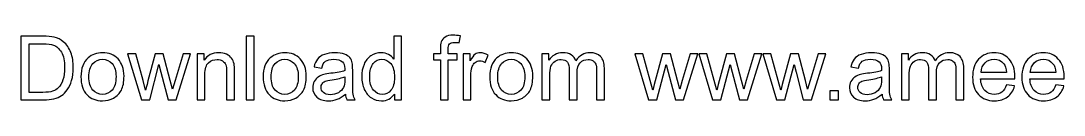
# Model space of a CAD drawing. Header units: millimetres. Extents: x -104 to 608, y -149 to 152.
# Drawn here: x 407.3 to 507, y -139.5 to -133.2 of the extents above; entities that cross this region are included whole.
import ezdxf

# ---------------------------------------------------------------- set-up
doc = ezdxf.new("R2010")
doc.units = ezdxf.units.MM
doc.header["$MEASUREMENT"] = 0
doc.layers.add('layer 1', color=7, linetype='Continuous')

msp = doc.modelspace()

# ---------------------------------------------------------------- linework, layer by layer
at = {"layer": 'layer 1', "color": 250}
for points, knots in [([(407.3437, -139.3903), (407.3437, -139.3903), (407.3437, -133.3281), (407.3437, -133.3281), (407.3437, -133.3281), (407.3437, -133.3281), (409.4322, -133.3281), (409.4322, -133.3281), (409.4322, -133.3281), (409.9035, -133.3281), (410.2633, -133.3564), (410.5117, -133.4142), (410.5117, -133.4142), (410.8588, -133.4947), (411.1552, -133.64), (411.4007, -133.8488), (411.4007, -133.8488), (411.721, -134.1198), (411.9595, -134.4641), (412.1175, -134.8846), (412.1175, -134.8846), (412.277, -135.3051), (412.356, -135.7863), (412.356, -136.3268), (412.356, -136.3268), (412.356, -136.7868), (412.3024, -137.1946), (412.1952, -137.5502), (412.1952, -137.5502), (412.0879, -137.9058), (411.9496, -138.2007), (411.7817, -138.4336), (411.7817, -138.4336), (411.6124, -138.6664), (411.4289, -138.8498), (411.2285, -138.9825), (411.2285, -138.9825), (411.0296, -139.1165), (410.7883, -139.2181), (410.506, -139.2873), (410.506, -139.2873), (410.2224, -139.3564), (409.8979, -139.3903), (409.531, -139.3903), (409.531, -139.3903), (409.531, -139.3903), (407.3437, -139.3903), (407.3437, -139.3903)], [0, 0, 0, 0, 0.0769231, 0.0769231, 0.0769231, 0.0769231, 0.1538462, 0.1538462, 0.1538462, 0.1538462, 0.2307692, 0.2307692, 0.2307692, 0.2307692, 0.3076923, 0.3076923, 0.3076923, 0.3076923, 0.3846154, 0.3846154, 0.3846154, 0.3846154, 0.4615385, 0.4615385, 0.4615385, 0.4615385, 0.5384615, 0.5384615, 0.5384615, 0.5384615, 0.6153846, 0.6153846, 0.6153846, 0.6153846, 0.6923077, 0.6923077, 0.6923077, 0.6923077, 0.7692308, 0.7692308, 0.7692308, 0.7692308, 0.8461538, 0.8461538, 0.8461538, 0.8461538, 1, 1, 1, 1]), ([(428.8803, -139.3903), (428.8803, -139.3903), (428.8803, -133.3281), (428.8803, -133.3281), (428.8803, -133.3281), (428.8803, -133.3281), (429.6253, -133.3281), (429.6253, -133.3281), (429.6253, -133.3281), (429.6253, -133.3281), (429.6253, -139.3903), (429.6253, -139.3903), (429.6253, -139.3903), (429.6253, -139.3903), (428.8803, -139.3903), (428.8803, -139.3903)], [0, 0, 0, 0, 0.2, 0.2, 0.2, 0.2, 0.4, 0.4, 0.4, 0.4, 0.6, 0.6, 0.6, 0.6, 1, 1, 1, 1]), ([(443.0323, -139.3903), (443.0323, -139.3903), (443.0323, -138.8329), (443.0323, -138.8329), (443.0323, -138.8329), (442.7544, -139.2661), (442.3451, -139.4834), (441.8047, -139.4834), (441.8047, -139.4834), (441.4547, -139.4834), (441.133, -139.3875), (440.8409, -139.1942), (440.8409, -139.1942), (440.5474, -139.0022), (440.3202, -138.7327), (440.1579, -138.3884), (440.1579, -138.3884), (439.997, -138.0427), (439.9166, -137.6462), (439.9166, -137.1974), (439.9166, -137.1974), (439.9166, -136.76), (439.99, -136.3635), (440.1353, -136.0064), (440.1353, -136.0064), (440.2821, -135.6508), (440.5008, -135.3771), (440.7929, -135.188), (440.7929, -135.188), (441.0836, -134.9975), (441.411, -134.9029), (441.7708, -134.9029), (441.7708, -134.9029), (442.0361, -134.9029), (442.2718, -134.9594), (442.4778, -135.0709), (442.4778, -135.0709), (442.6838, -135.1824), (442.8517, -135.3291), (442.9815, -135.5083), (442.9815, -135.5083), (442.9815, -135.5083), (442.9815, -133.3281), (442.9815, -133.3281), (442.9815, -133.3281), (442.9815, -133.3281), (443.7266, -133.3281), (443.7266, -133.3281), (443.7266, -133.3281), (443.7266, -133.3281), (443.7266, -139.3903), (443.7266, -139.3903), (443.7266, -139.3903), (443.7266, -139.3903), (443.0323, -139.3903), (443.0323, -139.3903)], [0, 0, 0, 0, 0.0666667, 0.0666667, 0.0666667, 0.0666667, 0.1333333, 0.1333333, 0.1333333, 0.1333333, 0.2, 0.2, 0.2, 0.2, 0.2666667, 0.2666667, 0.2666667, 0.2666667, 0.3333333, 0.3333333, 0.3333333, 0.3333333, 0.4, 0.4, 0.4, 0.4, 0.4666667, 0.4666667, 0.4666667, 0.4666667, 0.5333333, 0.5333333, 0.5333333, 0.5333333, 0.6, 0.6, 0.6, 0.6, 0.6666667, 0.6666667, 0.6666667, 0.6666667, 0.7333333, 0.7333333, 0.7333333, 0.7333333, 0.8, 0.8, 0.8, 0.8, 0.8666667, 0.8666667, 0.8666667, 0.8666667, 1, 1, 1, 1]), ([(447.435, -139.3903), (447.435, -139.3903), (447.435, -135.5718), (447.435, -135.5718), (447.435, -135.5718), (447.435, -135.5718), (446.7746, -135.5718), (446.7746, -135.5718), (446.7746, -135.5718), (446.7746, -135.5718), (446.7746, -134.9961), (446.7746, -134.9961), (446.7746, -134.9961), (446.7746, -134.9961), (447.435, -134.9961), (447.435, -134.9961), (447.435, -134.9961), (447.435, -134.9961), (447.435, -134.5304), (447.435, -134.5304), (447.435, -134.5304), (447.435, -134.2355), (447.4604, -134.0168), (447.5126, -133.8742), (447.5126, -133.8742), (447.5846, -133.6823), (447.7088, -133.5257), (447.8894, -133.4058), (447.8894, -133.4058), (448.0686, -133.2858), (448.3212, -133.2265), (448.6457, -133.2265), (448.6457, -133.2265), (448.856, -133.2265), (449.0874, -133.2519), (449.3414, -133.3013), (449.3414, -133.3013), (449.3414, -133.3013), (449.2299, -133.9533), (449.2299, -133.9533), (449.2299, -133.9533), (449.0747, -133.9265), (448.9294, -133.9123), (448.7911, -133.9123), (448.7911, -133.9123), (448.5653, -133.9123), (448.4059, -133.9603), (448.3113, -134.0563), (448.3113, -134.0563), (448.2182, -134.1522), (448.1716, -134.3314), (448.1716, -134.5939), (448.1716, -134.5939), (448.1716, -134.5939), (448.1716, -134.9961), (448.1716, -134.9961), (448.1716, -134.9961), (448.1716, -134.9961), (449.0267, -134.9961), (449.0267, -134.9961), (449.0267, -134.9961), (449.0267, -134.9961), (449.0267, -135.5718), (449.0267, -135.5718), (449.0267, -135.5718), (449.0267, -135.5718), (448.1801, -135.5718), (448.1801, -135.5718), (448.1801, -135.5718), (448.1801, -135.5718), (448.1801, -139.3903), (448.1801, -139.3903), (448.1801, -139.3903), (448.1801, -139.3903), (447.435, -139.3903), (447.435, -139.3903)], [0, 0, 0, 0, 0.05, 0.05, 0.05, 0.05, 0.1, 0.1, 0.1, 0.1, 0.15, 0.15, 0.15, 0.15, 0.2, 0.2, 0.2, 0.2, 0.25, 0.25, 0.25, 0.25, 0.3, 0.3, 0.3, 0.3, 0.35, 0.35, 0.35, 0.35, 0.4, 0.4, 0.4, 0.4, 0.45, 0.45, 0.45, 0.45, 0.5, 0.5, 0.5, 0.5, 0.55, 0.55, 0.55, 0.55, 0.6, 0.6, 0.6, 0.6, 0.65, 0.65, 0.65, 0.65, 0.7, 0.7, 0.7, 0.7, 0.75, 0.75, 0.75, 0.75, 0.8, 0.8, 0.8, 0.8, 0.85, 0.85, 0.85, 0.85, 0.9, 0.9, 0.9, 0.9, 1, 1, 1, 1]), ([(408.1481, -138.6791), (408.1481, -138.6791), (409.4407, -138.6791), (409.4407, -138.6791), (409.4407, -138.6791), (409.84, -138.6791), (410.1533, -138.6424), (410.3805, -138.5676), (410.3805, -138.5676), (410.6076, -138.4928), (410.7883, -138.3884), (410.9237, -138.2529), (410.9237, -138.2529), (411.1128, -138.0624), (411.261, -137.8056), (411.3668, -137.4839), (411.3668, -137.4839), (411.4727, -137.1621), (411.5263, -136.7727), (411.5263, -136.3141), (411.5263, -136.3141), (411.5263, -135.6791), (411.4219, -135.1908), (411.2144, -134.8493), (411.2144, -134.8493), (411.007, -134.5078), (410.7544, -134.2792), (410.4567, -134.1635), (410.4567, -134.1635), (410.2422, -134.0803), (409.8964, -134.0393), (409.4195, -134.0393), (409.4195, -134.0393), (409.4195, -134.0393), (408.1481, -134.0393), (408.1481, -134.0393), (408.1481, -134.0393), (408.1481, -134.0393), (408.1481, -138.6791), (408.1481, -138.6791)], [0, 0, 0, 0, 0.0909091, 0.0909091, 0.0909091, 0.0909091, 0.1818182, 0.1818182, 0.1818182, 0.1818182, 0.2727273, 0.2727273, 0.2727273, 0.2727273, 0.3636364, 0.3636364, 0.3636364, 0.3636364, 0.4545455, 0.4545455, 0.4545455, 0.4545455, 0.5454545, 0.5454545, 0.5454545, 0.5454545, 0.6363636, 0.6363636, 0.6363636, 0.6363636, 0.7272727, 0.7272727, 0.7272727, 0.7272727, 0.8181818, 0.8181818, 0.8181818, 0.8181818, 1, 1, 1, 1]), ([(413.0856, -137.1932), (413.0856, -136.3818), (413.3114, -135.7807), (413.7643, -135.3898), (413.7643, -135.3898), (414.1411, -135.0652), (414.6026, -134.9029), (415.1458, -134.9029), (415.1458, -134.9029), (415.7484, -134.9029), (416.2423, -135.1005), (416.6261, -135.4956), (416.6261, -135.4956), (417.0085, -135.8893), (417.2004, -136.4354), (417.2004, -137.1311), (417.2004, -137.1311), (417.2004, -137.6955), (417.1158, -138.1386), (416.9464, -138.4618), (416.9464, -138.4618), (416.7771, -138.7849), (416.5301, -139.0361), (416.2056, -139.2153), (416.2056, -139.2153), (415.8824, -139.3945), (415.5282, -139.4834), (415.1458, -139.4834), (415.1458, -139.4834), (414.5306, -139.4834), (414.0339, -139.2873), (413.6543, -138.8936), (413.6543, -138.8936), (413.2747, -138.4999), (413.0856, -137.9326), (413.0856, -137.1932)], [0, 0, 0, 0, 0.1, 0.1, 0.1, 0.1, 0.2, 0.2, 0.2, 0.2, 0.3, 0.3, 0.3, 0.3, 0.4, 0.4, 0.4, 0.4, 0.5, 0.5, 0.5, 0.5, 0.6, 0.6, 0.6, 0.6, 0.7, 0.7, 0.7, 0.7, 0.8, 0.8, 0.8, 0.8, 1, 1, 1, 1]), ([(413.8476, -137.1946), (413.8476, -137.7562), (413.9704, -138.1767), (414.2159, -138.4547), (414.2159, -138.4547), (414.4629, -138.7341), (414.7719, -138.8738), (415.1458, -138.8738), (415.1458, -138.8738), (415.5155, -138.8738), (415.8232, -138.7341), (416.0701, -138.4533), (416.0701, -138.4533), (416.3156, -138.1725), (416.4384, -137.7449), (416.4384, -137.1706), (416.4384, -137.1706), (416.4384, -136.6287), (416.3142, -136.2181), (416.0673, -135.9401), (416.0673, -135.9401), (415.8203, -135.6607), (415.5127, -135.521), (415.1458, -135.521), (415.1458, -135.521), (414.7719, -135.521), (414.4629, -135.6593), (414.2159, -135.9373), (414.2159, -135.9373), (413.9704, -136.2153), (413.8476, -136.6344), (413.8476, -137.1946)], [0, 0, 0, 0, 0.1111111, 0.1111111, 0.1111111, 0.1111111, 0.2222222, 0.2222222, 0.2222222, 0.2222222, 0.3333333, 0.3333333, 0.3333333, 0.3333333, 0.4444444, 0.4444444, 0.4444444, 0.4444444, 0.5555556, 0.5555556, 0.5555556, 0.5555556, 0.6666667, 0.6666667, 0.6666667, 0.6666667, 0.7777778, 0.7777778, 0.7777778, 0.7777778, 1, 1, 1, 1]), ([(418.8641, -139.3903), (418.8641, -139.3903), (417.5363, -134.9961), (417.5363, -134.9961), (417.5363, -134.9961), (417.5363, -134.9961), (418.3152, -134.9961), (418.3152, -134.9961), (418.3152, -134.9961), (418.3152, -134.9961), (419.0165, -137.5319), (419.0165, -137.5319), (419.0165, -137.5319), (419.0165, -137.5319), (419.2649, -138.4759), (419.2649, -138.4759), (419.2649, -138.4759), (419.2748, -138.4293), (419.351, -138.1274), (419.4921, -137.57), (419.4921, -137.57), (419.4921, -137.57), (420.1878, -134.9961), (420.1878, -134.9961), (420.1878, -134.9961), (420.1878, -134.9961), (420.9512, -134.9961), (420.9512, -134.9961), (420.9512, -134.9961), (420.9512, -134.9961), (421.613, -137.5474), (421.613, -137.5474), (421.613, -137.5474), (421.613, -137.5474), (421.8289, -138.3842), (421.8289, -138.3842), (421.8289, -138.3842), (421.8289, -138.3842), (422.0815, -137.5361), (422.0815, -137.5361), (422.0815, -137.5361), (422.0815, -137.5361), (422.8407, -134.9961), (422.8407, -134.9961), (422.8407, -134.9961), (422.8407, -134.9961), (423.5646, -134.9961), (423.5646, -134.9961), (423.5646, -134.9961), (423.5646, -134.9961), (422.1859, -139.3903), (422.1859, -139.3903), (422.1859, -139.3903), (422.1859, -139.3903), (421.4154, -139.3903), (421.4154, -139.3903), (421.4154, -139.3903), (421.4154, -139.3903), (420.7183, -136.7614), (420.7183, -136.7614), (420.7183, -136.7614), (420.7183, -136.7614), (420.5419, -136.0093), (420.5419, -136.0093), (420.5419, -136.0093), (420.5419, -136.0093), (419.6529, -139.3903), (419.6529, -139.3903), (419.6529, -139.3903), (419.6529, -139.3903), (418.8641, -139.3903), (418.8641, -139.3903)], [0, 0, 0, 0, 0.0526316, 0.0526316, 0.0526316, 0.0526316, 0.1052632, 0.1052632, 0.1052632, 0.1052632, 0.1578947, 0.1578947, 0.1578947, 0.1578947, 0.2105263, 0.2105263, 0.2105263, 0.2105263, 0.2631579, 0.2631579, 0.2631579, 0.2631579, 0.3157895, 0.3157895, 0.3157895, 0.3157895, 0.3684211, 0.3684211, 0.3684211, 0.3684211, 0.4210526, 0.4210526, 0.4210526, 0.4210526, 0.4736842, 0.4736842, 0.4736842, 0.4736842, 0.5263158, 0.5263158, 0.5263158, 0.5263158, 0.5789474, 0.5789474, 0.5789474, 0.5789474, 0.6315789, 0.6315789, 0.6315789, 0.6315789, 0.6842105, 0.6842105, 0.6842105, 0.6842105, 0.7368421, 0.7368421, 0.7368421, 0.7368421, 0.7894737, 0.7894737, 0.7894737, 0.7894737, 0.8421053, 0.8421053, 0.8421053, 0.8421053, 0.8947368, 0.8947368, 0.8947368, 0.8947368, 1, 1, 1, 1]), ([(424.1883, -139.3903), (424.1883, -139.3903), (424.1883, -134.9961), (424.1883, -134.9961), (424.1883, -134.9961), (424.1883, -134.9961), (424.8572, -134.9961), (424.8572, -134.9961), (424.8572, -134.9961), (424.8572, -134.9961), (424.8572, -135.6198), (424.8572, -135.6198), (424.8572, -135.6198), (425.1789, -135.1414), (425.6446, -134.9029), (426.2528, -134.9029), (426.2528, -134.9029), (426.5181, -134.9029), (426.7608, -134.9509), (426.9823, -135.0455), (426.9823, -135.0455), (427.2039, -135.14), (427.3704, -135.2656), (427.4804, -135.4194), (427.4804, -135.4194), (427.5905, -135.5732), (427.6681, -135.7567), (427.7119, -135.9683), (427.7119, -135.9683), (427.7387, -136.1066), (427.7528, -136.3479), (427.7528, -136.6922), (427.7528, -136.6922), (427.7528, -136.6922), (427.7528, -139.3903), (427.7528, -139.3903), (427.7528, -139.3903), (427.7528, -139.3903), (427.0077, -139.3903), (427.0077, -139.3903), (427.0077, -139.3903), (427.0077, -139.3903), (427.0077, -136.7205), (427.0077, -136.7205), (427.0077, -136.7205), (427.0077, -136.4171), (426.9795, -136.1899), (426.9216, -136.0403), (426.9216, -136.0403), (426.8638, -135.8907), (426.7608, -135.7708), (426.614, -135.6805), (426.614, -135.6805), (426.4673, -135.5916), (426.2937, -135.5464), (426.0961, -135.5464), (426.0961, -135.5464), (425.78, -135.5464), (425.5077, -135.6466), (425.2777, -135.8484), (425.2777, -135.8484), (425.0477, -136.0488), (424.9334, -136.4312), (424.9334, -136.9928), (424.9334, -136.9928), (424.9334, -136.9928), (424.9334, -139.3903), (424.9334, -139.3903), (424.9334, -139.3903), (424.9334, -139.3903), (424.1883, -139.3903), (424.1883, -139.3903)], [0, 0, 0, 0, 0.0526316, 0.0526316, 0.0526316, 0.0526316, 0.1052632, 0.1052632, 0.1052632, 0.1052632, 0.1578947, 0.1578947, 0.1578947, 0.1578947, 0.2105263, 0.2105263, 0.2105263, 0.2105263, 0.2631579, 0.2631579, 0.2631579, 0.2631579, 0.3157895, 0.3157895, 0.3157895, 0.3157895, 0.3684211, 0.3684211, 0.3684211, 0.3684211, 0.4210526, 0.4210526, 0.4210526, 0.4210526, 0.4736842, 0.4736842, 0.4736842, 0.4736842, 0.5263158, 0.5263158, 0.5263158, 0.5263158, 0.5789474, 0.5789474, 0.5789474, 0.5789474, 0.6315789, 0.6315789, 0.6315789, 0.6315789, 0.6842105, 0.6842105, 0.6842105, 0.6842105, 0.7368421, 0.7368421, 0.7368421, 0.7368421, 0.7894737, 0.7894737, 0.7894737, 0.7894737, 0.8421053, 0.8421053, 0.8421053, 0.8421053, 0.8947368, 0.8947368, 0.8947368, 0.8947368, 1, 1, 1, 1]), ([(430.4988, -137.1932), (430.4988, -136.3818), (430.7246, -135.7807), (431.1775, -135.3898), (431.1775, -135.3898), (431.5543, -135.0652), (432.0158, -134.9029), (432.559, -134.9029), (432.559, -134.9029), (433.1616, -134.9029), (433.6555, -135.1005), (434.0393, -135.4956), (434.0393, -135.4956), (434.4217, -135.8893), (434.6136, -136.4354), (434.6136, -137.1311), (434.6136, -137.1311), (434.6136, -137.6955), (434.529, -138.1386), (434.3596, -138.4618), (434.3596, -138.4618), (434.1903, -138.7849), (433.9433, -139.0361), (433.6188, -139.2153), (433.6188, -139.2153), (433.2956, -139.3945), (432.9414, -139.4834), (432.559, -139.4834), (432.559, -139.4834), (431.9438, -139.4834), (431.4471, -139.2873), (431.0675, -138.8936), (431.0675, -138.8936), (430.6879, -138.4999), (430.4988, -137.9326), (430.4988, -137.1932)], [0, 0, 0, 0, 0.1, 0.1, 0.1, 0.1, 0.2, 0.2, 0.2, 0.2, 0.3, 0.3, 0.3, 0.3, 0.4, 0.4, 0.4, 0.4, 0.5, 0.5, 0.5, 0.5, 0.6, 0.6, 0.6, 0.6, 0.7, 0.7, 0.7, 0.7, 0.8, 0.8, 0.8, 0.8, 1, 1, 1, 1]), ([(431.2608, -137.1946), (431.2608, -137.7562), (431.3836, -138.1767), (431.6291, -138.4547), (431.6291, -138.4547), (431.8761, -138.7341), (432.1851, -138.8738), (432.559, -138.8738), (432.559, -138.8738), (432.9287, -138.8738), (433.2364, -138.7341), (433.4833, -138.4533), (433.4833, -138.4533), (433.7288, -138.1725), (433.8516, -137.7449), (433.8516, -137.1706), (433.8516, -137.1706), (433.8516, -136.6287), (433.7274, -136.2181), (433.4805, -135.9401), (433.4805, -135.9401), (433.2335, -135.6607), (432.9259, -135.521), (432.559, -135.521), (432.559, -135.521), (432.1851, -135.521), (431.8761, -135.6593), (431.6291, -135.9373), (431.6291, -135.9373), (431.3836, -136.2153), (431.2608, -136.6344), (431.2608, -137.1946)], [0, 0, 0, 0, 0.1111111, 0.1111111, 0.1111111, 0.1111111, 0.2222222, 0.2222222, 0.2222222, 0.2222222, 0.3333333, 0.3333333, 0.3333333, 0.3333333, 0.4444444, 0.4444444, 0.4444444, 0.4444444, 0.5555556, 0.5555556, 0.5555556, 0.5555556, 0.6666667, 0.6666667, 0.6666667, 0.6666667, 0.7777778, 0.7777778, 0.7777778, 0.7777778, 1, 1, 1, 1]), ([(438.3573, -138.84), (438.0807, -139.0756), (437.814, -139.2407), (437.5586, -139.3381), (437.5586, -139.3381), (437.3032, -139.4355), (437.0295, -139.4834), (436.7359, -139.4834), (436.7359, -139.4834), (436.2533, -139.4834), (435.8822, -139.3663), (435.6226, -139.1307), (435.6226, -139.1307), (435.3629, -138.8964), (435.2331, -138.5958), (435.2331, -138.2304), (435.2331, -138.2304), (435.2331, -138.0159), (435.2825, -137.8197), (435.3799, -137.6419), (435.3799, -137.6419), (435.4786, -137.4641), (435.607, -137.323), (435.7651, -137.2158), (435.7651, -137.2158), (435.9245, -137.1085), (436.1023, -137.0267), (436.3013, -136.9716), (436.3013, -136.9716), (436.4481, -136.9335), (436.6696, -136.8969), (436.9645, -136.8602), (436.9645, -136.8602), (437.5657, -136.7896), (438.0102, -136.7035), (438.2938, -136.6048), (438.2938, -136.6048), (438.2966, -136.5032), (438.298, -136.4382), (438.298, -136.4114), (438.298, -136.4114), (438.298, -136.1095), (438.2275, -135.8964), (438.0864, -135.7722), (438.0864, -135.7722), (437.8959, -135.6043), (437.6122, -135.521), (437.2369, -135.521), (437.2369, -135.521), (436.8855, -135.521), (436.6259, -135.5831), (436.4594, -135.7059), (436.4594, -135.7059), (436.2914, -135.8286), (436.1687, -136.046), (436.0882, -136.3592), (436.0882, -136.3592), (436.0882, -136.3592), (435.3601, -136.2576), (435.3601, -136.2576), (435.3601, -136.2576), (435.4264, -135.9458), (435.5351, -135.6932), (435.6875, -135.5013), (435.6875, -135.5013), (435.8399, -135.3094), (436.06, -135.1626), (436.3479, -135.0582), (436.3479, -135.0582), (436.6343, -134.9552), (436.9688, -134.9029), (437.347, -134.9029), (437.347, -134.9029), (437.7223, -134.9029), (438.0285, -134.9467), (438.2642, -135.0356), (438.2642, -135.0356), (438.4984, -135.1245), (438.672, -135.2346), (438.7821, -135.3686), (438.7821, -135.3686), (438.8921, -135.5027), (438.9697, -135.672), (439.0149, -135.8766), (439.0149, -135.8766), (439.0389, -136.0036), (439.0516, -136.2322), (439.0516, -136.561), (439.0516, -136.561), (439.0516, -136.561), (439.0516, -137.5488), (439.0516, -137.5488), (439.0516, -137.5488), (439.0516, -138.2388), (439.0671, -138.6749), (439.0981, -138.8597), (439.0981, -138.8597), (439.1278, -139.0446), (439.1899, -139.221), (439.2802, -139.3903), (439.2802, -139.3903), (439.2802, -139.3903), (438.5012, -139.3903), (438.5012, -139.3903), (438.5012, -139.3903), (438.4265, -139.2337), (438.3785, -139.0502), (438.3573, -138.84)], [0, 0, 0, 0, 0.0357143, 0.0357143, 0.0357143, 0.0357143, 0.0714286, 0.0714286, 0.0714286, 0.0714286, 0.1071429, 0.1071429, 0.1071429, 0.1071429, 0.1428571, 0.1428571, 0.1428571, 0.1428571, 0.1785714, 0.1785714, 0.1785714, 0.1785714, 0.2142857, 0.2142857, 0.2142857, 0.2142857, 0.25, 0.25, 0.25, 0.25, 0.2857143, 0.2857143, 0.2857143, 0.2857143, 0.3214286, 0.3214286, 0.3214286, 0.3214286, 0.3571429, 0.3571429, 0.3571429, 0.3571429, 0.3928571, 0.3928571, 0.3928571, 0.3928571, 0.4285714, 0.4285714, 0.4285714, 0.4285714, 0.4642857, 0.4642857, 0.4642857, 0.4642857, 0.5, 0.5, 0.5, 0.5, 0.5357143, 0.5357143, 0.5357143, 0.5357143, 0.5714286, 0.5714286, 0.5714286, 0.5714286, 0.6071429, 0.6071429, 0.6071429, 0.6071429, 0.6428571, 0.6428571, 0.6428571, 0.6428571, 0.6785714, 0.6785714, 0.6785714, 0.6785714, 0.7142857, 0.7142857, 0.7142857, 0.7142857, 0.75, 0.75, 0.75, 0.75, 0.7857143, 0.7857143, 0.7857143, 0.7857143, 0.8214286, 0.8214286, 0.8214286, 0.8214286, 0.8571429, 0.8571429, 0.8571429, 0.8571429, 0.8928571, 0.8928571, 0.8928571, 0.8928571, 0.9285714, 0.9285714, 0.9285714, 0.9285714, 1, 1, 1, 1]), ([(440.6786, -137.1988), (440.6786, -137.7605), (440.7971, -138.1796), (441.0356, -138.4576), (441.0356, -138.4576), (441.2727, -138.7355), (441.5535, -138.8738), (441.8766, -138.8738), (441.8766, -138.8738), (442.2026, -138.8738), (442.4792, -138.7412), (442.7078, -138.4759), (442.7078, -138.4759), (442.935, -138.2106), (443.0493, -137.8056), (443.0493, -137.2609), (443.0493, -137.2609), (443.0493, -136.6626), (442.9336, -136.2223), (442.7007, -135.9415), (442.7007, -135.9415), (442.4693, -135.6607), (442.1829, -135.521), (441.8428, -135.521), (441.8428, -135.521), (441.5112, -135.521), (441.2346, -135.6551), (441.0116, -135.9246), (441.0116, -135.9246), (440.7901, -136.1941), (440.6786, -136.6189), (440.6786, -137.1988)], [0, 0, 0, 0, 0.1111111, 0.1111111, 0.1111111, 0.1111111, 0.2222222, 0.2222222, 0.2222222, 0.2222222, 0.3333333, 0.3333333, 0.3333333, 0.3333333, 0.4444444, 0.4444444, 0.4444444, 0.4444444, 0.5555556, 0.5555556, 0.5555556, 0.5555556, 0.6666667, 0.6666667, 0.6666667, 0.6666667, 0.7777778, 0.7777778, 0.7777778, 0.7777778, 1, 1, 1, 1]), ([(449.601, -139.3903), (449.601, -139.3903), (449.601, -134.9961), (449.601, -134.9961), (449.601, -134.9961), (449.601, -134.9961), (450.2699, -134.9961), (450.2699, -134.9961), (450.2699, -134.9961), (450.2699, -134.9961), (450.2699, -135.6692), (450.2699, -135.6692), (450.2699, -135.6692), (450.4406, -135.3573), (450.5987, -135.1513), (450.744, -135.0525), (450.744, -135.0525), (450.8894, -134.9523), (451.0488, -134.9029), (451.2224, -134.9029), (451.2224, -134.9029), (451.4736, -134.9029), (451.729, -134.982), (451.9886, -135.1386), (451.9886, -135.1386), (451.9886, -135.1386), (451.7234, -135.8258), (451.7234, -135.8258), (451.7234, -135.8258), (451.5427, -135.7242), (451.3621, -135.6734), (451.1815, -135.6734), (451.1815, -135.6734), (451.0192, -135.6734), (450.8739, -135.7228), (450.7455, -135.8202), (450.7455, -135.8202), (450.617, -135.9175), (450.5253, -136.053), (450.4703, -136.2266), (450.4703, -136.2266), (450.387, -136.4905), (450.3461, -136.7797), (450.3461, -137.0944), (450.3461, -137.0944), (450.3461, -137.0944), (450.3461, -139.3903), (450.3461, -139.3903), (450.3461, -139.3903), (450.3461, -139.3903), (449.601, -139.3903), (449.601, -139.3903)], [0, 0, 0, 0, 0.0714286, 0.0714286, 0.0714286, 0.0714286, 0.1428571, 0.1428571, 0.1428571, 0.1428571, 0.2142857, 0.2142857, 0.2142857, 0.2142857, 0.2857143, 0.2857143, 0.2857143, 0.2857143, 0.3571429, 0.3571429, 0.3571429, 0.3571429, 0.4285714, 0.4285714, 0.4285714, 0.4285714, 0.5, 0.5, 0.5, 0.5, 0.5714286, 0.5714286, 0.5714286, 0.5714286, 0.6428571, 0.6428571, 0.6428571, 0.6428571, 0.7142857, 0.7142857, 0.7142857, 0.7142857, 0.7857143, 0.7857143, 0.7857143, 0.7857143, 0.8571429, 0.8571429, 0.8571429, 0.8571429, 1, 1, 1, 1]), ([(452.1495, -137.1932), (452.1495, -136.3818), (452.3753, -135.7807), (452.8282, -135.3898), (452.8282, -135.3898), (453.205, -135.0652), (453.6665, -134.9029), (454.2097, -134.9029), (454.2097, -134.9029), (454.8123, -134.9029), (455.3062, -135.1005), (455.69, -135.4956), (455.69, -135.4956), (456.0724, -135.8893), (456.2643, -136.4354), (456.2643, -137.1311), (456.2643, -137.1311), (456.2643, -137.6955), (456.1797, -138.1386), (456.0103, -138.4618), (456.0103, -138.4618), (455.841, -138.7849), (455.594, -139.0361), (455.2695, -139.2153), (455.2695, -139.2153), (454.9463, -139.3945), (454.5921, -139.4834), (454.2097, -139.4834), (454.2097, -139.4834), (453.5945, -139.4834), (453.0978, -139.2873), (452.7182, -138.8936), (452.7182, -138.8936), (452.3386, -138.4999), (452.1495, -137.9326), (452.1495, -137.1932)], [0, 0, 0, 0, 0.1, 0.1, 0.1, 0.1, 0.2, 0.2, 0.2, 0.2, 0.3, 0.3, 0.3, 0.3, 0.4, 0.4, 0.4, 0.4, 0.5, 0.5, 0.5, 0.5, 0.6, 0.6, 0.6, 0.6, 0.7, 0.7, 0.7, 0.7, 0.8, 0.8, 0.8, 0.8, 1, 1, 1, 1]), ([(452.9115, -137.1946), (452.9115, -137.7562), (453.0343, -138.1767), (453.2798, -138.4547), (453.2798, -138.4547), (453.5268, -138.7341), (453.8358, -138.8738), (454.2097, -138.8738), (454.2097, -138.8738), (454.5794, -138.8738), (454.8871, -138.7341), (455.134, -138.4533), (455.134, -138.4533), (455.3795, -138.1725), (455.5023, -137.7449), (455.5023, -137.1706), (455.5023, -137.1706), (455.5023, -136.6287), (455.3781, -136.2181), (455.1312, -135.9401), (455.1312, -135.9401), (454.8842, -135.6607), (454.5766, -135.521), (454.2097, -135.521), (454.2097, -135.521), (453.8358, -135.521), (453.5268, -135.6593), (453.2798, -135.9373), (453.2798, -135.9373), (453.0343, -136.2153), (452.9115, -136.6344), (452.9115, -137.1946)], [0, 0, 0, 0, 0.1111111, 0.1111111, 0.1111111, 0.1111111, 0.2222222, 0.2222222, 0.2222222, 0.2222222, 0.3333333, 0.3333333, 0.3333333, 0.3333333, 0.4444444, 0.4444444, 0.4444444, 0.4444444, 0.5555556, 0.5555556, 0.5555556, 0.5555556, 0.6666667, 0.6666667, 0.6666667, 0.6666667, 0.7777778, 0.7777778, 0.7777778, 0.7777778, 1, 1, 1, 1]), ([(457.1378, -139.3903), (457.1378, -139.3903), (457.1378, -134.9961), (457.1378, -134.9961), (457.1378, -134.9961), (457.1378, -134.9961), (457.8067, -134.9961), (457.8067, -134.9961), (457.8067, -134.9961), (457.8067, -134.9961), (457.8067, -135.617), (457.8067, -135.617), (457.8067, -135.617), (457.9435, -135.4025), (458.127, -135.2289), (458.3556, -135.0991), (458.3556, -135.0991), (458.5842, -134.9679), (458.8438, -134.9029), (459.1359, -134.9029), (459.1359, -134.9029), (459.4605, -134.9029), (459.7272, -134.9707), (459.9346, -135.1047), (459.9346, -135.1047), (460.1421, -135.2402), (460.2888, -135.4279), (460.3735, -135.6706), (460.3735, -135.6706), (460.7234, -135.1584), (461.1764, -134.9029), (461.7352, -134.9029), (461.7352, -134.9029), (462.1727, -134.9029), (462.5099, -135.0229), (462.7442, -135.2642), (462.7442, -135.2642), (462.9798, -135.5055), (463.0984, -135.8766), (463.0984, -136.3776), (463.0984, -136.3776), (463.0984, -136.3776), (463.0984, -139.3903), (463.0984, -139.3903), (463.0984, -139.3903), (463.0984, -139.3903), (462.3533, -139.3903), (462.3533, -139.3903), (462.3533, -139.3903), (462.3533, -139.3903), (462.3533, -136.6245), (462.3533, -136.6245), (462.3533, -136.6245), (462.3533, -136.3282), (462.3279, -136.1137), (462.2799, -135.9825), (462.2799, -135.9825), (462.2319, -135.8512), (462.1444, -135.7468), (462.016, -135.6664), (462.016, -135.6664), (461.889, -135.5859), (461.7395, -135.5464), (461.5687, -135.5464), (461.5687, -135.5464), (461.2583, -135.5464), (461.0014, -135.6494), (460.7968, -135.854), (460.7968, -135.854), (460.5922, -136.0601), (460.4906, -136.3889), (460.4906, -136.8404), (460.4906, -136.8404), (460.4906, -136.8404), (460.4906, -139.3903), (460.4906, -139.3903), (460.4906, -139.3903), (460.4906, -139.3903), (459.7455, -139.3903), (459.7455, -139.3903), (459.7455, -139.3903), (459.7455, -139.3903), (459.7455, -136.5384), (459.7455, -136.5384), (459.7455, -136.5384), (459.7455, -136.2082), (459.6849, -135.9599), (459.5635, -135.7948), (459.5635, -135.7948), (459.4422, -135.6297), (459.2432, -135.5464), (458.968, -135.5464), (458.968, -135.5464), (458.7592, -135.5464), (458.5659, -135.6015), (458.3881, -135.7115), (458.3881, -135.7115), (458.2103, -135.8216), (458.0818, -135.9825), (458.0014, -136.1955), (458.0014, -136.1955), (457.9224, -136.4072), (457.8829, -136.7134), (457.8829, -137.1128), (457.8829, -137.1128), (457.8829, -137.1128), (457.8829, -139.3903), (457.8829, -139.3903), (457.8829, -139.3903), (457.8829, -139.3903), (457.1378, -139.3903), (457.1378, -139.3903)], [0, 0, 0, 0, 0.0344828, 0.0344828, 0.0344828, 0.0344828, 0.0689655, 0.0689655, 0.0689655, 0.0689655, 0.1034483, 0.1034483, 0.1034483, 0.1034483, 0.137931, 0.137931, 0.137931, 0.137931, 0.1724138, 0.1724138, 0.1724138, 0.1724138, 0.2068966, 0.2068966, 0.2068966, 0.2068966, 0.2413793, 0.2413793, 0.2413793, 0.2413793, 0.2758621, 0.2758621, 0.2758621, 0.2758621, 0.3103448, 0.3103448, 0.3103448, 0.3103448, 0.3448276, 0.3448276, 0.3448276, 0.3448276, 0.3793103, 0.3793103, 0.3793103, 0.3793103, 0.4137931, 0.4137931, 0.4137931, 0.4137931, 0.4482759, 0.4482759, 0.4482759, 0.4482759, 0.4827586, 0.4827586, 0.4827586, 0.4827586, 0.5172414, 0.5172414, 0.5172414, 0.5172414, 0.5517241, 0.5517241, 0.5517241, 0.5517241, 0.5862069, 0.5862069, 0.5862069, 0.5862069, 0.6206897, 0.6206897, 0.6206897, 0.6206897, 0.6551724, 0.6551724, 0.6551724, 0.6551724, 0.6896552, 0.6896552, 0.6896552, 0.6896552, 0.7241379, 0.7241379, 0.7241379, 0.7241379, 0.7586207, 0.7586207, 0.7586207, 0.7586207, 0.7931034, 0.7931034, 0.7931034, 0.7931034, 0.8275862, 0.8275862, 0.8275862, 0.8275862, 0.862069, 0.862069, 0.862069, 0.862069, 0.8965517, 0.8965517, 0.8965517, 0.8965517, 0.9310345, 0.9310345, 0.9310345, 0.9310345, 1, 1, 1, 1]), ([(467.3331, -139.3903), (467.3331, -139.3903), (466.0053, -134.9961), (466.0053, -134.9961), (466.0053, -134.9961), (466.0053, -134.9961), (466.7842, -134.9961), (466.7842, -134.9961), (466.7842, -134.9961), (466.7842, -134.9961), (467.4855, -137.5319), (467.4855, -137.5319), (467.4855, -137.5319), (467.4855, -137.5319), (467.7339, -138.4759), (467.7339, -138.4759), (467.7339, -138.4759), (467.7438, -138.4293), (467.82, -138.1274), (467.9611, -137.57), (467.9611, -137.57), (467.9611, -137.57), (468.6568, -134.9961), (468.6568, -134.9961), (468.6568, -134.9961), (468.6568, -134.9961), (469.4202, -134.9961), (469.4202, -134.9961), (469.4202, -134.9961), (469.4202, -134.9961), (470.082, -137.5474), (470.082, -137.5474), (470.082, -137.5474), (470.082, -137.5474), (470.2979, -138.3842), (470.2979, -138.3842), (470.2979, -138.3842), (470.2979, -138.3842), (470.5505, -137.5361), (470.5505, -137.5361), (470.5505, -137.5361), (470.5505, -137.5361), (471.3097, -134.9961), (471.3097, -134.9961), (471.3097, -134.9961), (471.3097, -134.9961), (472.0336, -134.9961), (472.0336, -134.9961), (472.0336, -134.9961), (472.0336, -134.9961), (470.6549, -139.3903), (470.6549, -139.3903), (470.6549, -139.3903), (470.6549, -139.3903), (469.8844, -139.3903), (469.8844, -139.3903), (469.8844, -139.3903), (469.8844, -139.3903), (469.1873, -136.7614), (469.1873, -136.7614), (469.1873, -136.7614), (469.1873, -136.7614), (469.0109, -136.0093), (469.0109, -136.0093), (469.0109, -136.0093), (469.0109, -136.0093), (468.1219, -139.3903), (468.1219, -139.3903), (468.1219, -139.3903), (468.1219, -139.3903), (467.3331, -139.3903), (467.3331, -139.3903)], [0, 0, 0, 0, 0.0526316, 0.0526316, 0.0526316, 0.0526316, 0.1052632, 0.1052632, 0.1052632, 0.1052632, 0.1578947, 0.1578947, 0.1578947, 0.1578947, 0.2105263, 0.2105263, 0.2105263, 0.2105263, 0.2631579, 0.2631579, 0.2631579, 0.2631579, 0.3157895, 0.3157895, 0.3157895, 0.3157895, 0.3684211, 0.3684211, 0.3684211, 0.3684211, 0.4210526, 0.4210526, 0.4210526, 0.4210526, 0.4736842, 0.4736842, 0.4736842, 0.4736842, 0.5263158, 0.5263158, 0.5263158, 0.5263158, 0.5789474, 0.5789474, 0.5789474, 0.5789474, 0.6315789, 0.6315789, 0.6315789, 0.6315789, 0.6842105, 0.6842105, 0.6842105, 0.6842105, 0.7368421, 0.7368421, 0.7368421, 0.7368421, 0.7894737, 0.7894737, 0.7894737, 0.7894737, 0.8421053, 0.8421053, 0.8421053, 0.8421053, 0.8947368, 0.8947368, 0.8947368, 0.8947368, 1, 1, 1, 1]), ([(473.4475, -139.3903), (473.4475, -139.3903), (472.1197, -134.9961), (472.1197, -134.9961), (472.1197, -134.9961), (472.1197, -134.9961), (472.8986, -134.9961), (472.8986, -134.9961), (472.8986, -134.9961), (472.8986, -134.9961), (473.5999, -137.5319), (473.5999, -137.5319), (473.5999, -137.5319), (473.5999, -137.5319), (473.8483, -138.4759), (473.8483, -138.4759), (473.8483, -138.4759), (473.8582, -138.4293), (473.9344, -138.1274), (474.0755, -137.57), (474.0755, -137.57), (474.0755, -137.57), (474.7712, -134.9961), (474.7712, -134.9961), (474.7712, -134.9961), (474.7712, -134.9961), (475.5346, -134.9961), (475.5346, -134.9961), (475.5346, -134.9961), (475.5346, -134.9961), (476.1964, -137.5474), (476.1964, -137.5474), (476.1964, -137.5474), (476.1964, -137.5474), (476.4123, -138.3842), (476.4123, -138.3842), (476.4123, -138.3842), (476.4123, -138.3842), (476.6649, -137.5361), (476.6649, -137.5361), (476.6649, -137.5361), (476.6649, -137.5361), (477.4241, -134.9961), (477.4241, -134.9961), (477.4241, -134.9961), (477.4241, -134.9961), (478.148, -134.9961), (478.148, -134.9961), (478.148, -134.9961), (478.148, -134.9961), (476.7693, -139.3903), (476.7693, -139.3903), (476.7693, -139.3903), (476.7693, -139.3903), (475.9988, -139.3903), (475.9988, -139.3903), (475.9988, -139.3903), (475.9988, -139.3903), (475.3017, -136.7614), (475.3017, -136.7614), (475.3017, -136.7614), (475.3017, -136.7614), (475.1253, -136.0093), (475.1253, -136.0093), (475.1253, -136.0093), (475.1253, -136.0093), (474.2363, -139.3903), (474.2363, -139.3903), (474.2363, -139.3903), (474.2363, -139.3903), (473.4475, -139.3903), (473.4475, -139.3903)], [0, 0, 0, 0, 0.0526316, 0.0526316, 0.0526316, 0.0526316, 0.1052632, 0.1052632, 0.1052632, 0.1052632, 0.1578947, 0.1578947, 0.1578947, 0.1578947, 0.2105263, 0.2105263, 0.2105263, 0.2105263, 0.2631579, 0.2631579, 0.2631579, 0.2631579, 0.3157895, 0.3157895, 0.3157895, 0.3157895, 0.3684211, 0.3684211, 0.3684211, 0.3684211, 0.4210526, 0.4210526, 0.4210526, 0.4210526, 0.4736842, 0.4736842, 0.4736842, 0.4736842, 0.5263158, 0.5263158, 0.5263158, 0.5263158, 0.5789474, 0.5789474, 0.5789474, 0.5789474, 0.6315789, 0.6315789, 0.6315789, 0.6315789, 0.6842105, 0.6842105, 0.6842105, 0.6842105, 0.7368421, 0.7368421, 0.7368421, 0.7368421, 0.7894737, 0.7894737, 0.7894737, 0.7894737, 0.8421053, 0.8421053, 0.8421053, 0.8421053, 0.8947368, 0.8947368, 0.8947368, 0.8947368, 1, 1, 1, 1]), ([(479.5619, -139.3903), (479.5619, -139.3903), (478.2341, -134.9961), (478.2341, -134.9961), (478.2341, -134.9961), (478.2341, -134.9961), (479.013, -134.9961), (479.013, -134.9961), (479.013, -134.9961), (479.013, -134.9961), (479.7143, -137.5319), (479.7143, -137.5319), (479.7143, -137.5319), (479.7143, -137.5319), (479.9627, -138.4759), (479.9627, -138.4759), (479.9627, -138.4759), (479.9726, -138.4293), (480.0488, -138.1274), (480.1899, -137.57), (480.1899, -137.57), (480.1899, -137.57), (480.8856, -134.9961), (480.8856, -134.9961), (480.8856, -134.9961), (480.8856, -134.9961), (481.649, -134.9961), (481.649, -134.9961), (481.649, -134.9961), (481.649, -134.9961), (482.3108, -137.5474), (482.3108, -137.5474), (482.3108, -137.5474), (482.3108, -137.5474), (482.5267, -138.3842), (482.5267, -138.3842), (482.5267, -138.3842), (482.5267, -138.3842), (482.7793, -137.5361), (482.7793, -137.5361), (482.7793, -137.5361), (482.7793, -137.5361), (483.5385, -134.9961), (483.5385, -134.9961), (483.5385, -134.9961), (483.5385, -134.9961), (484.2624, -134.9961), (484.2624, -134.9961), (484.2624, -134.9961), (484.2624, -134.9961), (482.8837, -139.3903), (482.8837, -139.3903), (482.8837, -139.3903), (482.8837, -139.3903), (482.1132, -139.3903), (482.1132, -139.3903), (482.1132, -139.3903), (482.1132, -139.3903), (481.4161, -136.7614), (481.4161, -136.7614), (481.4161, -136.7614), (481.4161, -136.7614), (481.2397, -136.0093), (481.2397, -136.0093), (481.2397, -136.0093), (481.2397, -136.0093), (480.3507, -139.3903), (480.3507, -139.3903), (480.3507, -139.3903), (480.3507, -139.3903), (479.5619, -139.3903), (479.5619, -139.3903)], [0, 0, 0, 0, 0.0526316, 0.0526316, 0.0526316, 0.0526316, 0.1052632, 0.1052632, 0.1052632, 0.1052632, 0.1578947, 0.1578947, 0.1578947, 0.1578947, 0.2105263, 0.2105263, 0.2105263, 0.2105263, 0.2631579, 0.2631579, 0.2631579, 0.2631579, 0.3157895, 0.3157895, 0.3157895, 0.3157895, 0.3684211, 0.3684211, 0.3684211, 0.3684211, 0.4210526, 0.4210526, 0.4210526, 0.4210526, 0.4736842, 0.4736842, 0.4736842, 0.4736842, 0.5263158, 0.5263158, 0.5263158, 0.5263158, 0.5789474, 0.5789474, 0.5789474, 0.5789474, 0.6315789, 0.6315789, 0.6315789, 0.6315789, 0.6842105, 0.6842105, 0.6842105, 0.6842105, 0.7368421, 0.7368421, 0.7368421, 0.7368421, 0.7894737, 0.7894737, 0.7894737, 0.7894737, 0.8421053, 0.8421053, 0.8421053, 0.8421053, 0.8947368, 0.8947368, 0.8947368, 0.8947368, 1, 1, 1, 1]), ([(489.6415, -138.84), (489.3649, -139.0756), (489.0982, -139.2407), (488.8428, -139.3381), (488.8428, -139.3381), (488.5874, -139.4355), (488.3137, -139.4834), (488.0201, -139.4834), (488.0201, -139.4834), (487.5375, -139.4834), (487.1664, -139.3663), (486.9068, -139.1307), (486.9068, -139.1307), (486.6471, -138.8964), (486.5173, -138.5958), (486.5173, -138.2304), (486.5173, -138.2304), (486.5173, -138.0159), (486.5667, -137.8197), (486.6641, -137.6419), (486.6641, -137.6419), (486.7628, -137.4641), (486.8912, -137.323), (487.0493, -137.2158), (487.0493, -137.2158), (487.2087, -137.1085), (487.3865, -137.0267), (487.5855, -136.9716), (487.5855, -136.9716), (487.7323, -136.9335), (487.9538, -136.8969), (488.2487, -136.8602), (488.2487, -136.8602), (488.8499, -136.7896), (489.2944, -136.7035), (489.578, -136.6048), (489.578, -136.6048), (489.5808, -136.5032), (489.5822, -136.4382), (489.5822, -136.4114), (489.5822, -136.4114), (489.5822, -136.1095), (489.5117, -135.8964), (489.3706, -135.7722), (489.3706, -135.7722), (489.1801, -135.6043), (488.8964, -135.521), (488.5211, -135.521), (488.5211, -135.521), (488.1697, -135.521), (487.9101, -135.5831), (487.7436, -135.7059), (487.7436, -135.7059), (487.5756, -135.8286), (487.4529, -136.046), (487.3724, -136.3592), (487.3724, -136.3592), (487.3724, -136.3592), (486.6443, -136.2576), (486.6443, -136.2576), (486.6443, -136.2576), (486.7106, -135.9458), (486.8193, -135.6932), (486.9717, -135.5013), (486.9717, -135.5013), (487.1241, -135.3094), (487.3442, -135.1626), (487.6321, -135.0582), (487.6321, -135.0582), (487.9185, -134.9552), (488.253, -134.9029), (488.6312, -134.9029), (488.6312, -134.9029), (489.0065, -134.9029), (489.3127, -134.9467), (489.5484, -135.0356), (489.5484, -135.0356), (489.7826, -135.1245), (489.9562, -135.2346), (490.0663, -135.3686), (490.0663, -135.3686), (490.1763, -135.5027), (490.2539, -135.672), (490.2991, -135.8766), (490.2991, -135.8766), (490.3231, -136.0036), (490.3358, -136.2322), (490.3358, -136.561), (490.3358, -136.561), (490.3358, -136.561), (490.3358, -137.5488), (490.3358, -137.5488), (490.3358, -137.5488), (490.3358, -138.2388), (490.3513, -138.6749), (490.3823, -138.8597), (490.3823, -138.8597), (490.412, -139.0446), (490.4741, -139.221), (490.5644, -139.3903), (490.5644, -139.3903), (490.5644, -139.3903), (489.7854, -139.3903), (489.7854, -139.3903), (489.7854, -139.3903), (489.7107, -139.2337), (489.6627, -139.0502), (489.6415, -138.84)], [0, 0, 0, 0, 0.0357143, 0.0357143, 0.0357143, 0.0357143, 0.0714286, 0.0714286, 0.0714286, 0.0714286, 0.1071429, 0.1071429, 0.1071429, 0.1071429, 0.1428571, 0.1428571, 0.1428571, 0.1428571, 0.1785714, 0.1785714, 0.1785714, 0.1785714, 0.2142857, 0.2142857, 0.2142857, 0.2142857, 0.25, 0.25, 0.25, 0.25, 0.2857143, 0.2857143, 0.2857143, 0.2857143, 0.3214286, 0.3214286, 0.3214286, 0.3214286, 0.3571429, 0.3571429, 0.3571429, 0.3571429, 0.3928571, 0.3928571, 0.3928571, 0.3928571, 0.4285714, 0.4285714, 0.4285714, 0.4285714, 0.4642857, 0.4642857, 0.4642857, 0.4642857, 0.5, 0.5, 0.5, 0.5, 0.5357143, 0.5357143, 0.5357143, 0.5357143, 0.5714286, 0.5714286, 0.5714286, 0.5714286, 0.6071429, 0.6071429, 0.6071429, 0.6071429, 0.6428571, 0.6428571, 0.6428571, 0.6428571, 0.6785714, 0.6785714, 0.6785714, 0.6785714, 0.7142857, 0.7142857, 0.7142857, 0.7142857, 0.75, 0.75, 0.75, 0.75, 0.7857143, 0.7857143, 0.7857143, 0.7857143, 0.8214286, 0.8214286, 0.8214286, 0.8214286, 0.8571429, 0.8571429, 0.8571429, 0.8571429, 0.8928571, 0.8928571, 0.8928571, 0.8928571, 0.9285714, 0.9285714, 0.9285714, 0.9285714, 1, 1, 1, 1]), ([(491.4802, -139.3903), (491.4802, -139.3903), (491.4802, -134.9961), (491.4802, -134.9961), (491.4802, -134.9961), (491.4802, -134.9961), (492.1491, -134.9961), (492.1491, -134.9961), (492.1491, -134.9961), (492.1491, -134.9961), (492.1491, -135.617), (492.1491, -135.617), (492.1491, -135.617), (492.2859, -135.4025), (492.4694, -135.2289), (492.698, -135.0991), (492.698, -135.0991), (492.9266, -134.9679), (493.1862, -134.9029), (493.4783, -134.9029), (493.4783, -134.9029), (493.8029, -134.9029), (494.0696, -134.9707), (494.277, -135.1047), (494.277, -135.1047), (494.4845, -135.2402), (494.6312, -135.4279), (494.7159, -135.6706), (494.7159, -135.6706), (495.0658, -135.1584), (495.5188, -134.9029), (496.0776, -134.9029), (496.0776, -134.9029), (496.5151, -134.9029), (496.8523, -135.0229), (497.0866, -135.2642), (497.0866, -135.2642), (497.3222, -135.5055), (497.4408, -135.8766), (497.4408, -136.3776), (497.4408, -136.3776), (497.4408, -136.3776), (497.4408, -139.3903), (497.4408, -139.3903), (497.4408, -139.3903), (497.4408, -139.3903), (496.6957, -139.3903), (496.6957, -139.3903), (496.6957, -139.3903), (496.6957, -139.3903), (496.6957, -136.6245), (496.6957, -136.6245), (496.6957, -136.6245), (496.6957, -136.3282), (496.6703, -136.1137), (496.6223, -135.9825), (496.6223, -135.9825), (496.5743, -135.8512), (496.4868, -135.7468), (496.3584, -135.6664), (496.3584, -135.6664), (496.2314, -135.5859), (496.0819, -135.5464), (495.9111, -135.5464), (495.9111, -135.5464), (495.6007, -135.5464), (495.3438, -135.6494), (495.1392, -135.854), (495.1392, -135.854), (494.9346, -136.0601), (494.833, -136.3889), (494.833, -136.8404), (494.833, -136.8404), (494.833, -136.8404), (494.833, -139.3903), (494.833, -139.3903), (494.833, -139.3903), (494.833, -139.3903), (494.0879, -139.3903), (494.0879, -139.3903), (494.0879, -139.3903), (494.0879, -139.3903), (494.0879, -136.5384), (494.0879, -136.5384), (494.0879, -136.5384), (494.0879, -136.2082), (494.0273, -135.9599), (493.9059, -135.7948), (493.9059, -135.7948), (493.7846, -135.6297), (493.5856, -135.5464), (493.3104, -135.5464), (493.3104, -135.5464), (493.1016, -135.5464), (492.9083, -135.6015), (492.7305, -135.7115), (492.7305, -135.7115), (492.5527, -135.8216), (492.4242, -135.9825), (492.3438, -136.1955), (492.3438, -136.1955), (492.2648, -136.4072), (492.2253, -136.7134), (492.2253, -137.1128), (492.2253, -137.1128), (492.2253, -137.1128), (492.2253, -139.3903), (492.2253, -139.3903), (492.2253, -139.3903), (492.2253, -139.3903), (491.4802, -139.3903), (491.4802, -139.3903)], [0, 0, 0, 0, 0.0344828, 0.0344828, 0.0344828, 0.0344828, 0.0689655, 0.0689655, 0.0689655, 0.0689655, 0.1034483, 0.1034483, 0.1034483, 0.1034483, 0.137931, 0.137931, 0.137931, 0.137931, 0.1724138, 0.1724138, 0.1724138, 0.1724138, 0.2068966, 0.2068966, 0.2068966, 0.2068966, 0.2413793, 0.2413793, 0.2413793, 0.2413793, 0.2758621, 0.2758621, 0.2758621, 0.2758621, 0.3103448, 0.3103448, 0.3103448, 0.3103448, 0.3448276, 0.3448276, 0.3448276, 0.3448276, 0.3793103, 0.3793103, 0.3793103, 0.3793103, 0.4137931, 0.4137931, 0.4137931, 0.4137931, 0.4482759, 0.4482759, 0.4482759, 0.4482759, 0.4827586, 0.4827586, 0.4827586, 0.4827586, 0.5172414, 0.5172414, 0.5172414, 0.5172414, 0.5517241, 0.5517241, 0.5517241, 0.5517241, 0.5862069, 0.5862069, 0.5862069, 0.5862069, 0.6206897, 0.6206897, 0.6206897, 0.6206897, 0.6551724, 0.6551724, 0.6551724, 0.6551724, 0.6896552, 0.6896552, 0.6896552, 0.6896552, 0.7241379, 0.7241379, 0.7241379, 0.7241379, 0.7586207, 0.7586207, 0.7586207, 0.7586207, 0.7931034, 0.7931034, 0.7931034, 0.7931034, 0.8275862, 0.8275862, 0.8275862, 0.8275862, 0.862069, 0.862069, 0.862069, 0.862069, 0.8965517, 0.8965517, 0.8965517, 0.8965517, 0.9310345, 0.9310345, 0.9310345, 0.9310345, 1, 1, 1, 1]), ([(501.5302, -137.9679), (501.5302, -137.9679), (502.3007, -138.0695), (502.3007, -138.0695), (502.3007, -138.0695), (502.1807, -138.5168), (501.9564, -138.8654), (501.629, -139.1123), (501.629, -139.1123), (501.3016, -139.3593), (500.8839, -139.4834), (500.3745, -139.4834), (500.3745, -139.4834), (499.7339, -139.4834), (499.2259, -139.2859), (498.8505, -138.8908), (498.8505, -138.8908), (498.4751, -138.4971), (498.2875, -137.9425), (498.2875, -137.2299), (498.2875, -137.2299), (498.2875, -136.4933), (498.4766, -135.9204), (498.8561, -135.514), (498.8561, -135.514), (499.2357, -135.1061), (499.7282, -134.9029), (500.3336, -134.9029), (500.3336, -134.9029), (500.9192, -134.9029), (501.3976, -135.1019), (501.7687, -135.5013), (501.7687, -135.5013), (502.1398, -135.9006), (502.3261, -136.4622), (502.3261, -137.1861), (502.3261, -137.1861), (502.3261, -137.2299), (502.3247, -137.2962), (502.3219, -137.3837), (502.3219, -137.3837), (502.3219, -137.3837), (499.0495, -137.3837), (499.0495, -137.3837), (499.0495, -137.3837), (499.0777, -137.8649), (499.2132, -138.2346), (499.4587, -138.49), (499.4587, -138.49), (499.7028, -138.7454), (500.009, -138.8738), (500.3745, -138.8738), (500.3745, -138.8738), (500.6469, -138.8738), (500.8797, -138.8019), (501.0716, -138.6579), (501.0716, -138.6579), (501.2649, -138.514), (501.4173, -138.284), (501.5302, -137.9679)], [0, 0, 0, 0, 0.0625, 0.0625, 0.0625, 0.0625, 0.125, 0.125, 0.125, 0.125, 0.1875, 0.1875, 0.1875, 0.1875, 0.25, 0.25, 0.25, 0.25, 0.3125, 0.3125, 0.3125, 0.3125, 0.375, 0.375, 0.375, 0.375, 0.4375, 0.4375, 0.4375, 0.4375, 0.5, 0.5, 0.5, 0.5, 0.5625, 0.5625, 0.5625, 0.5625, 0.625, 0.625, 0.625, 0.625, 0.6875, 0.6875, 0.6875, 0.6875, 0.75, 0.75, 0.75, 0.75, 0.8125, 0.8125, 0.8125, 0.8125, 0.875, 0.875, 0.875, 0.875, 1, 1, 1, 1]), ([(499.0918, -136.7741), (499.0918, -136.7741), (501.5387, -136.7741), (501.5387, -136.7741), (501.5387, -136.7741), (501.5062, -136.4044), (501.4117, -136.1278), (501.2579, -135.9429), (501.2579, -135.9429), (501.0222, -135.6565), (500.7146, -135.5126), (500.3378, -135.5126), (500.3378, -135.5126), (499.9963, -135.5126), (499.7099, -135.6269), (499.477, -135.8555), (499.477, -135.8555), (499.2456, -136.0841), (499.1172, -136.3903), (499.0918, -136.7741)], [0, 0, 0, 0, 0.1666667, 0.1666667, 0.1666667, 0.1666667, 0.3333333, 0.3333333, 0.3333333, 0.3333333, 0.5, 0.5, 0.5, 0.5, 0.6666667, 0.6666667, 0.6666667, 0.6666667, 1, 1, 1, 1]), ([(506.2391, -137.9679), (506.2391, -137.9679), (507.0096, -138.0695), (507.0096, -138.0695), (507.0096, -138.0695), (506.8896, -138.5168), (506.6653, -138.8654), (506.3379, -139.1123), (506.3379, -139.1123), (506.0105, -139.3593), (505.5928, -139.4834), (505.0834, -139.4834), (505.0834, -139.4834), (504.4428, -139.4834), (503.9348, -139.2859), (503.5594, -138.8908), (503.5594, -138.8908), (503.184, -138.4971), (502.9964, -137.9425), (502.9964, -137.2299), (502.9964, -137.2299), (502.9964, -136.4933), (503.1855, -135.9204), (503.565, -135.514), (503.565, -135.514), (503.9446, -135.1061), (504.4371, -134.9029), (505.0425, -134.9029), (505.0425, -134.9029), (505.6281, -134.9029), (506.1065, -135.1019), (506.4776, -135.5013), (506.4776, -135.5013), (506.8487, -135.9006), (507.035, -136.4622), (507.035, -137.1861), (507.035, -137.1861), (507.035, -137.2299), (507.0336, -137.2962), (507.0308, -137.3837), (507.0308, -137.3837), (507.0308, -137.3837), (503.7584, -137.3837), (503.7584, -137.3837), (503.7584, -137.3837), (503.7866, -137.8649), (503.9221, -138.2346), (504.1676, -138.49), (504.1676, -138.49), (504.4117, -138.7454), (504.7179, -138.8738), (505.0834, -138.8738), (505.0834, -138.8738), (505.3558, -138.8738), (505.5886, -138.8019), (505.7805, -138.6579), (505.7805, -138.6579), (505.9738, -138.514), (506.1262, -138.284), (506.2391, -137.9679)], [0, 0, 0, 0, 0.0625, 0.0625, 0.0625, 0.0625, 0.125, 0.125, 0.125, 0.125, 0.1875, 0.1875, 0.1875, 0.1875, 0.25, 0.25, 0.25, 0.25, 0.3125, 0.3125, 0.3125, 0.3125, 0.375, 0.375, 0.375, 0.375, 0.4375, 0.4375, 0.4375, 0.4375, 0.5, 0.5, 0.5, 0.5, 0.5625, 0.5625, 0.5625, 0.5625, 0.625, 0.625, 0.625, 0.625, 0.6875, 0.6875, 0.6875, 0.6875, 0.75, 0.75, 0.75, 0.75, 0.8125, 0.8125, 0.8125, 0.8125, 0.875, 0.875, 0.875, 0.875, 1, 1, 1, 1]), ([(503.8007, -136.7741), (503.8007, -136.7741), (506.2476, -136.7741), (506.2476, -136.7741), (506.2476, -136.7741), (506.2151, -136.4044), (506.1206, -136.1278), (505.9668, -135.9429), (505.9668, -135.9429), (505.7311, -135.6565), (505.4235, -135.5126), (505.0467, -135.5126), (505.0467, -135.5126), (504.7052, -135.5126), (504.4188, -135.6269), (504.1859, -135.8555), (504.1859, -135.8555), (503.9545, -136.0841), (503.8261, -136.3903), (503.8007, -136.7741)], [0, 0, 0, 0, 0.1666667, 0.1666667, 0.1666667, 0.1666667, 0.3333333, 0.3333333, 0.3333333, 0.3333333, 0.5, 0.5, 0.5, 0.5, 0.6666667, 0.6666667, 0.6666667, 0.6666667, 1, 1, 1, 1]), ([(438.298, -137.189), (438.0271, -137.299), (437.6207, -137.3922), (437.0788, -137.4684), (437.0788, -137.4684), (436.7712, -137.5121), (436.5539, -137.5615), (436.4269, -137.6165), (436.4269, -137.6165), (436.2999, -137.6716), (436.2025, -137.752), (436.1334, -137.8564), (436.1334, -137.8564), (436.0642, -137.9622), (436.029, -138.0794), (436.029, -138.2092), (436.029, -138.2092), (436.029, -138.4053), (436.1038, -138.5704), (436.2547, -138.7017), (436.2547, -138.7017), (436.4057, -138.8329), (436.6259, -138.8992), (436.9152, -138.8992), (436.9152, -138.8992), (437.2016, -138.8992), (437.457, -138.8371), (437.6814, -138.7116), (437.6814, -138.7116), (437.9043, -138.5874), (438.0694, -138.4166), (438.1739, -138.2007), (438.1739, -138.2007), (438.2543, -138.0328), (438.2938, -137.7859), (438.2938, -137.4599), (438.2938, -137.4599), (438.2938, -137.4599), (438.298, -137.189), (438.298, -137.189)], [0, 0, 0, 0, 0.0909091, 0.0909091, 0.0909091, 0.0909091, 0.1818182, 0.1818182, 0.1818182, 0.1818182, 0.2727273, 0.2727273, 0.2727273, 0.2727273, 0.3636364, 0.3636364, 0.3636364, 0.3636364, 0.4545455, 0.4545455, 0.4545455, 0.4545455, 0.5454545, 0.5454545, 0.5454545, 0.5454545, 0.6363636, 0.6363636, 0.6363636, 0.6363636, 0.7272727, 0.7272727, 0.7272727, 0.7272727, 0.8181818, 0.8181818, 0.8181818, 0.8181818, 1, 1, 1, 1]), ([(489.5822, -137.189), (489.3113, -137.299), (488.9049, -137.3922), (488.363, -137.4684), (488.363, -137.4684), (488.0554, -137.5121), (487.8381, -137.5615), (487.7111, -137.6165), (487.7111, -137.6165), (487.5841, -137.6716), (487.4867, -137.752), (487.4176, -137.8564), (487.4176, -137.8564), (487.3484, -137.9622), (487.3132, -138.0794), (487.3132, -138.2092), (487.3132, -138.2092), (487.3132, -138.4053), (487.388, -138.5704), (487.5389, -138.7017), (487.5389, -138.7017), (487.6899, -138.8329), (487.9101, -138.8992), (488.1994, -138.8992), (488.1994, -138.8992), (488.4858, -138.8992), (488.7412, -138.8371), (488.9656, -138.7116), (488.9656, -138.7116), (489.1885, -138.5874), (489.3536, -138.4166), (489.4581, -138.2007), (489.4581, -138.2007), (489.5385, -138.0328), (489.578, -137.7859), (489.578, -137.4599), (489.578, -137.4599), (489.578, -137.4599), (489.5822, -137.189), (489.5822, -137.189)], [0, 0, 0, 0, 0.0909091, 0.0909091, 0.0909091, 0.0909091, 0.1818182, 0.1818182, 0.1818182, 0.1818182, 0.2727273, 0.2727273, 0.2727273, 0.2727273, 0.3636364, 0.3636364, 0.3636364, 0.3636364, 0.4545455, 0.4545455, 0.4545455, 0.4545455, 0.5454545, 0.5454545, 0.5454545, 0.5454545, 0.6363636, 0.6363636, 0.6363636, 0.6363636, 0.7272727, 0.7272727, 0.7272727, 0.7272727, 0.8181818, 0.8181818, 0.8181818, 0.8181818, 1, 1, 1, 1]), ([(484.6307, -139.3903), (484.6307, -139.3903), (484.6307, -138.5436), (484.6307, -138.5436), (484.6307, -138.5436), (484.6307, -138.5436), (485.4773, -138.5436), (485.4773, -138.5436), (485.4773, -138.5436), (485.4773, -138.5436), (485.4773, -139.3903), (485.4773, -139.3903), (485.4773, -139.3903), (485.4773, -139.3903), (484.6307, -139.3903), (484.6307, -139.3903)], [0, 0, 0, 0, 0.2, 0.2, 0.2, 0.2, 0.4, 0.4, 0.4, 0.4, 0.6, 0.6, 0.6, 0.6, 1, 1, 1, 1])]:
    msp.add_open_spline(points, degree=3, knots=knots, dxfattribs=at)

doc.saveas('drawing.dxf')
